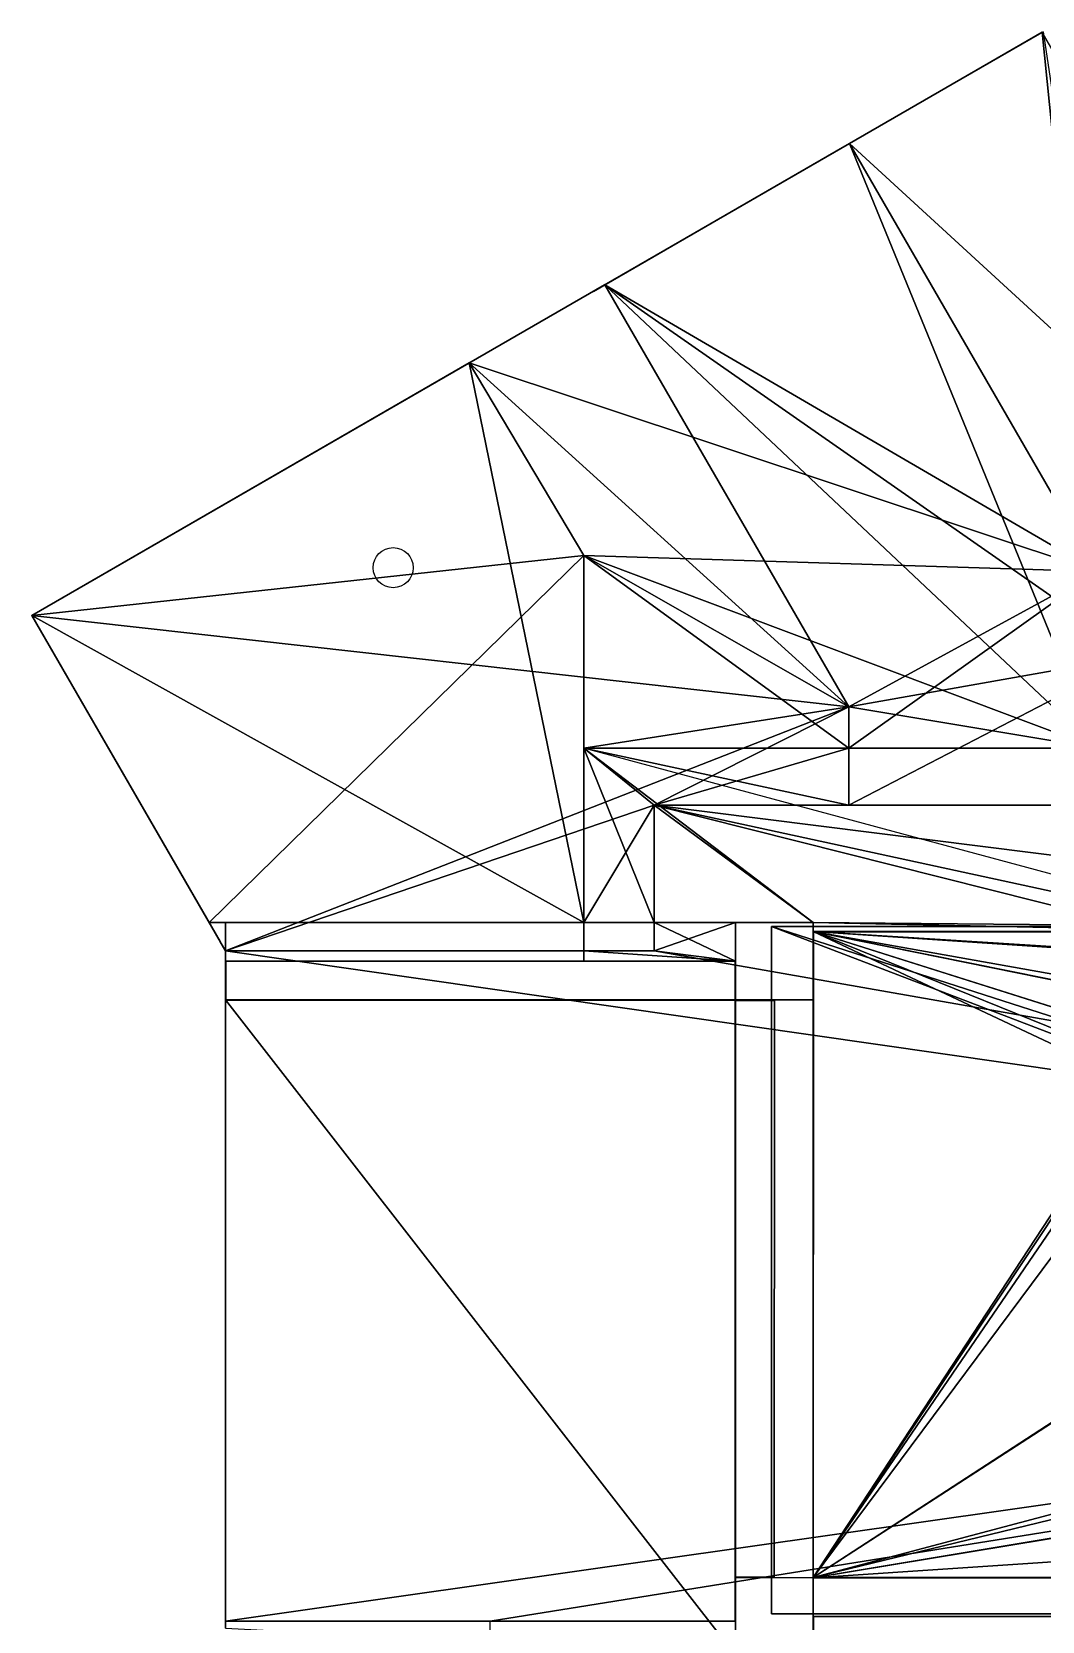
# Model space of a CAD drawing. Header units: metres. Extents: x -36.1 to 30.3, y -15.2 to 19.6.
# Drawn here: x 2.06 to 12.14, y -0.45 to 15.4 of the extents above; entities that cross this region are included whole.
import ezdxf

# ---------------------------------------------------------------- set-up
doc = ezdxf.new("R2010")
doc.units = ezdxf.units.M

msp = doc.modelspace()

# ---------------------------------------------------------------- linework, layer by layer
at = {"layer": '1ST%FLOOR_1ST%EDCTN%STRG', "color": 43}
for points in [[(12.14699, 15.40162, 4.4222), (12.14699, 15.40162, 0.5112), (7.77561, 12.87781, 0.5112)], [(12.14699, 15.40162, 4.4222), (7.77561, 12.87781, 0.5112), (10.14689, 14.24686, 2.96599)], [(12.14699, 15.40162, 4.4222), (10.14689, 14.24686, 2.96599), (10.14689, 14.24686, 4.4222)], [(7.77561, 12.87781, 0.5112), (7.77561, 12.87781, 2.96599), (10.14689, 14.24686, 2.96599)], [(10.14689, 14.24686, 4.4222), (10.14689, 14.24686, 2.96599), (7.77561, 12.87781, 2.96599), (7.77561, 12.87781, 4.4222)], [(7.77561, 12.87781, 4.4222), (7.77561, 12.87781, 0.5112), (10.20848, 8.66881, 0.5112), (10.20848, 8.66881, 4.4222)], [(10.20848, 8.66881, 4.4222), (10.20848, 8.66881, 0.5112), (10.20848, 7.68722, 0.5112), (10.20848, 7.68722, 4.4222)], [(10.20848, 7.68722, 4.4222), (10.20848, 7.68722, 0.5112), (12.60164, 7.68722, 0.5112), (12.60164, 7.68722, 4.4222)]]:
    msp.add_3dface(points, dxfattribs=at)
at = {"layer": '1ST%FLOOR_1ST%EDCTN%STRG', "color": 8}
for points in [[(13.08087, 9.17762, 0.5112), (7.77561, 12.87781, 0.5112), (12.14699, 15.40162, 0.5112)], [(13.08087, 9.17762, 0.5112), (10.20848, 8.66881, 0.5112), (7.77561, 12.87781, 0.5112)], [(13.08087, 9.17762, 0.5112), (12.60164, 7.68722, 0.5112), (10.20848, 7.68722, 0.5112)], [(13.08087, 9.17762, 0.5112), (10.20848, 7.68722, 0.5112), (10.20848, 8.66881, 0.5112)]]:
    msp.add_3dface(points, dxfattribs=at)
at = {"layer": '1ST%FLOOR_1ST%EDCTN%STRG', "color": 15}
for points in [[(12.13823, 15.39657, 4.4222), (10.2148, 14.28607, 4.4222), (12.68128, 10.01851, 4.4222)], [(12.68128, 8.25473, 4.4222), (10.2148, 14.28607, 4.4222), (7.77561, 12.87781, 4.4222)], [(12.68128, 8.25473, 4.4222), (12.68128, 10.01851, 4.4222), (10.2148, 14.28607, 4.4222)], [(10.20848, 8.66881, 4.4222), (12.68128, 8.25473, 4.4222), (7.77561, 12.87781, 4.4222)], [(10.20848, 8.66881, 4.4222), (10.20848, 8.25473, 4.4222), (12.68128, 8.25473, 4.4222)], [(10.20848, 8.25473, 4.4222), (10.20848, 7.68722, 4.4222), (12.60164, 7.68722, 4.4222), (13.56446, 8.25473, 4.4222)]]:
    msp.add_3dface(points, dxfattribs=at)
at = {"layer": '1ST%FLOOR_1ST%EDCTN%STRG', "color": 45}
for points in [[(10.14516, 14.24586, 4.4202), (10.14516, 14.24586, 2.96799), (7.77734, 12.87881, 2.96799), (7.77734, 12.87881, 4.4202)], [(10.27198, 7.68722, 3.2412), (10.27198, 7.68722, 0.8112), (11.28198, 7.68722, 0.8112), (11.28198, 7.68722, 3.2412)]]:
    msp.add_3dface(points, dxfattribs=at)
at = {"layer": '1ST%FLOOR_1ST%LOBBY', "color": 43}
for points in [[(10.20848, 7.68722, 4.4222), (10.20848, 7.68722, 0.5112), (8.26992, 7.68722, 0.5112), (8.26992, 7.68722, 4.4222)], [(8.26992, 7.68722, 4.4222), (8.26992, 7.68722, 0.5112), (8.26992, 6.23491, 0.5112), (8.26992, 6.23491, 4.4222)], [(12.60164, 7.68722, 4.4222), (12.60164, 7.68722, 0.5112), (10.20848, 7.68722, 0.5112), (10.20848, 7.68722, 4.4222)], [(8.26992, 6.23491, 4.4222), (8.26992, 6.23491, 0.5112), (3.99366, 6.23491, 0.5112), (3.99366, 6.23491, 4.4222)], [(3.99366, 6.23491, 4.4222), (3.99366, 6.23491, 0.5112), (3.99366, 6.13121, 0.5112)], [(3.99366, 6.23491, 4.4222), (3.99366, 6.13121, 0.5112), (3.99366, 6.13121, 0.7652)], [(3.99366, 6.23491, 4.4222), (3.99366, 6.13121, 0.7652), (3.99366, -0.39006, 0.7652)], [(3.99366, 6.13121, 0.7652), (3.99366, 6.13121, 0.5112), (3.99366, -0.39006, 0.5112), (3.99366, -0.39006, 0.7652)], [(3.99366, -0.39006, 0.7652), (3.99366, -0.39006, 0.5112), (3.99366, -0.45413, 0.5112)]]:
    msp.add_3dface(points, dxfattribs=at)
at = {"layer": '1ST%FLOOR_1ST%LOBBY', "color": 8}
for points in [[(27.3735, 2.87498, 0.5112), (8.26992, 6.23491, 0.5112), (8.26992, 7.68722, 0.5112)], [(8.26992, 7.68722, 0.5112), (12.60164, 7.68722, 0.5112), (14.79667, 6.86608, 0.5112)], [(27.3735, 2.87498, 0.5112), (8.26992, 7.68722, 0.5112), (14.79667, 6.86608, 0.5112)], [(27.3735, 2.87498, 0.5112), (3.99366, -0.45413, 0.5112), (3.99366, 6.23491, 0.5112)], [(27.3735, 2.87498, 0.5112), (3.99366, 6.23491, 0.5112), (8.26992, 6.23491, 0.5112)], [(27.3735, 2.87498, 0.5112), (6.63285, -0.45413, 0.5112), (3.99366, -0.45413, 0.5112)], [(27.3735, 2.87498, 0.5112), (20.26773, -3.26175, 0.5112), (6.63285, -3.26175, 0.5112)], [(27.3735, 2.87498, 0.5112), (6.63285, -3.26175, 0.5112), (6.63285, -0.45413, 0.5112)]]:
    msp.add_3dface(points, dxfattribs=at)
at = {"layer": '1ST%FLOOR_1ST%LOBBY', "color": 15}
for points in [[(8.26992, 7.68722, 4.4222), (8.26992, 6.51821, 4.4222), (9.85405, 6.51821, 4.4222)], [(8.26992, 7.68722, 4.4222), (9.85405, 6.51821, 4.4222), (14.07784, 6.42639, 4.4222)], [(8.26992, 7.68722, 4.4222), (14.07784, 6.42639, 4.4222), (14.79667, 6.86608, 4.4222)], [(8.26992, 7.68722, 4.4222), (14.79667, 6.86608, 4.4222), (12.60164, 7.68722, 4.4222)], [(9.07977, 6.13121, 4.4222), (9.07977, 6.51821, 4.4222), (8.26992, 6.51821, 4.4222)], [(9.07977, 6.13121, 4.4222), (8.26992, 6.51821, 4.4222), (8.26992, 6.23491, 4.4222)], [(9.85405, 6.51821, 4.4222), (9.85403, 6.42639, 4.4222), (14.07784, 6.42639, 4.4222)], [(9.85403, 6.42639, 4.4222), (9.85263, -0.01894, 4.4222), (23.53432, -0.01894, 4.4222)], [(9.85403, 6.42639, 4.4222), (23.53432, -0.01894, 4.4222), (23.53432, 0.89388, 4.4222)], [(9.85403, 6.42639, 4.4222), (23.53432, 0.89388, 4.4222), (27.3735, 0.89388, 4.4222)], [(9.85403, 6.42639, 4.4222), (27.3735, 0.89388, 4.4222), (27.3735, 2.87498, 4.4222)], [(9.85403, 6.42639, 4.4222), (27.3735, 2.87498, 4.4222), (27.71813, 5.25058, 4.4222)], [(9.85403, 6.42639, 4.4222), (27.71813, 5.25058, 4.4222), (14.07784, 6.42639, 4.4222)], [(3.99377, 6.23491, 4.4222), (3.99377, 6.13121, 4.4222), (7.56717, 6.13121, 4.4222), (7.56717, 6.23491, 4.4222)], [(7.56719, 6.23491, 4.4222), (7.56719, 6.13121, 4.4222), (9.07977, 6.13121, 4.4222)], [(7.56719, 6.23491, 4.4222), (9.07977, 6.13121, 4.4222), (8.26992, 6.23491, 4.4222)], [(3.99377, 6.13121, 4.4222), (3.99377, 5.74421, 4.4222), (9.07977, 5.74421, 4.4222), (9.07977, 6.13121, 4.4222)], [(3.99366, 5.74421, 4.4222), (3.99366, -0.45413, 4.4222), (9.07853, -0.45413, 4.4222), (9.07988, 5.74421, 4.4222)], [(9.07988, 5.7441, 4.4222), (9.07863, -0.01866, 4.4222), (9.46563, -0.01874, 4.4222), (9.46688, 5.74402, 4.4222)], [(9.46688, 5.74402, 4.4222), (9.46563, -0.01874, 4.4222), (9.85263, -0.01883, 4.4222), (9.85388, 5.74393, 4.4222)], [(9.85274, -0.01894, 4.4222), (9.85274, -0.40594, 4.4222), (23.53421, -0.40594, 4.4222), (23.53421, -0.01894, 4.4222)], [(9.85274, -0.40594, 4.4222), (9.85274, -0.79294, 4.4222), (23.53421, -0.79294, 4.4222), (23.53421, -0.40594, 4.4222)]]:
    msp.add_3dface(points, dxfattribs=at)
at = {"layer": '1ST%FLOOR_1ST%LOBBY', "color": 45}
for points in [[(11.28198, 7.68722, 3.2412), (11.28198, 7.68722, 0.8112), (10.27198, 7.68722, 0.8112), (10.27198, 7.68722, 3.2412)], [(8.26992, 7.21241, 3.2412), (8.26992, 7.21241, 0.8112), (8.26992, 6.29841, 0.8112), (8.26992, 6.29841, 3.2412)], [(15.08014, 7.0066, 4.4222), (9.85463, -0.01694, 4.4222), (16.77586, 4.4834, 4.4222)], [(14.07838, 6.42439, 4.4222), (9.85463, -0.01694, 4.4222), (15.08014, 7.0066, 4.4222)], [(9.85603, 6.42439, 4.4222), (9.85463, -0.01694, 4.4222), (14.07838, 6.42439, 4.4222)], [(3.99566, 5.74221, 4.4222), (3.99566, -0.45213, 4.4222), (9.07653, -0.45213, 4.4222), (9.07653, 5.74221, 4.4222)], [(17.90838, 5.19954, 4.4222), (9.85463, -0.01694, 4.4222), (19.04879, 2.42218, 4.4222)], [(16.77586, 4.4834, 4.4222), (9.85463, -0.01694, 4.4222), (17.90838, 5.19954, 4.4222)], [(19.04879, 2.42218, 4.4222), (9.85463, -0.01694, 4.4222), (21.15879, -0.01694, 4.4222)]]:
    msp.add_3dface(points, dxfattribs=at)
at = {"layer": '1ST%FLOOR_1ST%LOBBY', "color": 143}
for points in [[(3.99366, 5.89121, 2.9317), (3.99366, 5.89121, 2.1912), (3.99366, -0.35006, 2.1912), (3.99366, -0.35006, 2.9317)], [(3.99366, 5.89121, 2.1112), (3.99366, 5.89121, 1.5612), (3.99366, 4.39121, 1.5612), (3.99366, 4.39121, 2.1112)], [(3.99366, 5.89121, 3.5512), (3.99366, 5.89121, 3.0117), (3.99366, 4.39121, 3.0117), (3.99366, 4.39121, 3.5512)], [(3.99366, 5.88921, 4.3802), (3.99366, 5.88921, 3.6332), (3.99366, -0.34806, 3.6332), (3.99366, -0.34806, 4.3802)], [(3.99366, 4.31121, 2.1112), (3.99366, 4.31121, 1.5612), (3.99366, 2.81121, 1.5612), (3.99366, 2.81121, 2.1112)], [(3.99366, 4.31121, 3.5512), (3.99366, 4.31121, 3.0117), (3.99366, 2.81121, 3.0117), (3.99366, 2.81121, 3.5512)], [(3.99366, 2.73121, 2.1112), (3.99366, 2.73121, 1.5612), (3.99366, 1.23121, 1.5612), (3.99366, 1.23121, 2.1112)], [(3.99366, 2.73121, 3.5512), (3.99366, 2.73121, 3.0117), (3.99366, 1.23121, 3.0117), (3.99366, 1.23121, 3.5512)], [(3.99366, 1.15121, 3.5512), (3.99366, 1.15121, 3.0117), (3.99366, -0.34879, 3.0117), (3.99366, -0.34879, 3.5512)], [(3.99366, 1.15092, 2.1112), (3.99366, 1.15092, 1.5612), (3.99366, -0.34908, 1.5612), (3.99366, -0.34908, 2.1112)]]:
    msp.add_3dface(points, dxfattribs=at)
at = {"layer": '1ST%FLOOR_1ST%MCHNCL%RM%01', "color": 10}
msp.add_circle((5.666, 10.056, 1.311), 0.2, dxfattribs=at)
at = {"layer": '1ST%FLOOR_1ST%MCHNCL%RM%01', "color": 43}
for points in [[(7.77561, 12.87781, 2.96599), (7.77561, 12.87781, 0.5112), (2.06269, 9.57945, 0.5112), (2.06269, 9.57945, 2.96599)], [(7.77561, 12.87781, 4.4222), (7.77561, 12.87781, 2.96599), (2.06269, 9.57945, 2.96599), (2.06269, 9.57945, 4.4222)], [(10.20848, 8.66881, 4.4222), (10.20848, 8.66881, 0.5112), (7.77561, 12.87781, 0.5112), (7.77561, 12.87781, 4.4222)], [(2.06269, 9.57945, 2.82076), (2.06269, 9.57945, 0.5112), (3.94181, 6.32471, 0.5112), (3.94181, 6.32471, 1.6512)], [(2.06269, 9.57945, 4.4222), (2.06269, 9.57945, 2.82076), (3.94181, 6.32471, 1.6512)], [(3.99366, 6.23491, 4.4222), (2.06269, 9.57945, 4.4222), (3.94181, 6.32471, 1.6512)], [(10.20848, 7.68722, 4.4222), (10.20848, 7.68722, 0.5112), (10.20848, 8.66881, 0.5112), (10.20848, 8.66881, 4.4222)], [(8.26992, 7.68722, 4.4222), (8.26992, 7.68722, 0.5112), (10.20848, 7.68722, 0.5112), (10.20848, 7.68722, 4.4222)], [(8.26992, 6.23491, 4.4222), (8.26992, 6.23491, 0.5112), (8.26992, 7.68722, 0.5112), (8.26992, 7.68722, 4.4222)], [(3.94181, 6.32471, 1.6512), (3.94181, 6.32471, 0.5112), (3.99366, 6.23491, 0.5112)], [(3.94181, 6.32471, 1.6512), (3.99366, 6.23491, 0.5112), (3.99366, 6.23491, 4.4222)], [(3.99366, 6.23491, 4.4222), (3.99366, 6.23491, 0.5112), (8.26992, 6.23491, 0.5112), (8.26992, 6.23491, 4.4222)]]:
    msp.add_3dface(points, dxfattribs=at)
at = {"layer": '1ST%FLOOR_1ST%MCHNCL%RM%01', "color": 8}
for points in [[(10.20848, 8.66881, 0.5112), (2.06269, 9.57945, 0.5112), (7.77561, 12.87781, 0.5112)], [(10.20848, 8.66881, 0.5112), (3.99366, 6.23491, 0.5112), (2.06269, 9.57945, 0.5112)], [(10.20848, 8.66881, 0.5112), (8.26992, 7.68722, 0.5112), (3.99366, 6.23491, 0.5112)], [(10.20848, 8.66881, 0.5112), (10.20848, 7.68722, 0.5112), (8.26992, 7.68722, 0.5112)], [(8.26992, 7.68722, 0.5112), (8.26992, 6.23491, 0.5112), (3.99366, 6.23491, 0.5112)]]:
    msp.add_3dface(points, dxfattribs=at)
at = {"layer": '1ST%FLOOR_1ST%MCHNCL%RM%01', "color": 45}
for points in [[(7.77388, 12.87681, 4.4202), (7.77388, 12.87681, 2.96799), (2.06442, 9.58045, 2.96799), (2.06442, 9.58045, 4.4202)], [(3.94081, 6.32645, 4.4202), (2.06369, 9.57772, 4.4202), (3.94081, 6.32645, 1.65392)], [(2.06369, 9.57772, 4.4202), (2.06369, 9.57772, 2.82224), (3.94081, 6.32645, 1.65392)], [(8.26992, 6.29841, 3.2412), (8.26992, 6.29841, 0.8112), (8.26992, 7.21241, 0.8112), (8.26992, 7.21241, 3.2412)]]:
    msp.add_3dface(points, dxfattribs=at)
at = {"layer": '1ST%FLOOR_1ST%MCHNCL%RM%01', "color": 15}
for points in [[(10.20848, 8.66881, 4.4222), (7.77561, 12.87781, 4.4222), (6.42491, 12.09798, 4.4222)], [(2.06269, 9.57945, 4.4222), (7.56718, 6.51821, 4.4222), (6.42491, 12.09798, 4.4222)], [(7.56718, 6.51821, 4.4222), (7.56718, 10.17682, 4.4222), (6.42491, 12.09798, 4.4222)], [(7.56718, 10.17682, 4.4222), (10.20848, 8.66881, 4.4222), (6.42491, 12.09798, 4.4222)], [(7.56718, 10.17682, 4.4222), (7.56718, 8.25473, 4.4222), (10.20848, 8.25473, 4.4222)], [(7.56718, 10.17682, 4.4222), (10.20848, 8.25473, 4.4222), (10.20848, 8.66881, 4.4222)], [(2.06269, 9.57945, 4.4222), (3.8301, 6.51821, 4.4222), (7.56718, 6.51821, 4.4222)], [(7.56718, 8.25473, 4.4222), (7.56718, 6.51821, 4.4222), (8.26992, 6.51821, 4.4222)], [(7.56718, 8.25473, 4.4222), (8.26992, 6.51821, 4.4222), (8.26992, 7.68722, 4.4222)], [(7.56718, 8.25473, 4.4222), (8.26992, 7.68722, 4.4222), (10.20848, 7.68722, 4.4222)], [(7.56718, 8.25473, 4.4222), (10.20848, 7.68722, 4.4222), (10.20848, 8.25473, 4.4222)], [(3.99377, 6.51821, 4.4222), (3.99377, 6.23491, 4.4222), (7.56717, 6.23491, 4.4222), (7.56717, 6.51821, 4.4222)], [(7.56719, 6.51821, 4.4222), (7.56719, 6.23491, 4.4222), (8.26992, 6.23491, 4.4222), (8.26992, 6.51821, 4.4222)]]:
    msp.add_3dface(points, dxfattribs=at)
at = {"layer": '2ND%FLOOR%NORTH_2ND%CONFERENCE%03', "color": 43}
for points in [[(6.42491, 12.09798, 9.1458), (6.42491, 12.09798, 4.4222), (2.06269, 9.57945, 4.4222), (2.06269, 9.57945, 9.1458)], [(7.56718, 10.17682, 9.1458), (7.56718, 10.17682, 4.4222), (6.42491, 12.09798, 4.4222), (6.42491, 12.09798, 9.1458)], [(7.56718, 8.25473, 9.1458), (7.56718, 8.25473, 4.4222), (7.56718, 10.17682, 4.4222), (7.56718, 10.17682, 9.1458)], [(2.06269, 9.57945, 9.1458), (2.06269, 9.57945, 4.4222), (3.8301, 6.51821, 4.4222), (3.8301, 6.51821, 9.1458)], [(7.56718, 6.51821, 9.1458), (7.56718, 6.51821, 4.4222), (7.56718, 8.25473, 4.4222), (7.56718, 8.25473, 9.1458)], [(3.8301, 6.51821, 6.9619), (3.8301, 6.51821, 4.6001), (3.99577, 6.51821, 4.6001), (3.99577, 6.51821, 6.9619)], [(3.8301, 6.51821, 9.14369), (3.8301, 6.51821, 6.9619), (3.99577, 6.51821, 6.9619), (3.99577, 6.51821, 9.14369)], [(3.99377, 6.51821, 4.77769), (3.99377, 6.51821, 4.42231), (3.99377, 6.13121, 4.42231), (3.99377, 6.13121, 4.77769)], [(3.99377, 6.51821, 9.14569), (3.99377, 6.51821, 4.77791), (3.99377, 6.13121, 4.77791), (3.99377, 6.13121, 9.14569)], [(7.56719, 6.13121, 4.77769), (7.56719, 6.13121, 4.42231), (7.56719, 6.51821, 4.42231), (7.56719, 6.51821, 4.77769)], [(7.56719, 6.13121, 9.14569), (7.56719, 6.13121, 4.77791), (7.56719, 6.51821, 4.77791), (7.56719, 6.51821, 9.14569)], [(3.99377, 6.13121, 4.77769), (3.99377, 6.13121, 4.42231), (7.56717, 6.13121, 4.42231), (7.56717, 6.13121, 4.77769)], [(3.99877, 6.13121, 9.14069), (3.99877, 6.13121, 4.78291), (7.56717, 6.13121, 4.78291), (7.56717, 6.13121, 9.14069)]]:
    msp.add_3dface(points, dxfattribs=at)
at = {"layer": '2ND%FLOOR%NORTH_2ND%CONFERENCE%03', "color": 8}
for points in [[(7.56718, 10.17682, 4.4222), (2.06269, 9.57945, 4.4222), (6.42491, 12.09798, 4.4222)], [(7.56718, 10.17682, 4.4222), (3.8301, 6.51821, 4.4222), (2.06269, 9.57945, 4.4222)], [(7.56718, 10.17682, 4.4222), (7.56718, 6.51821, 4.4222), (3.8301, 6.51821, 4.4222)], [(7.56717, 6.51821, 4.4222), (7.56717, 6.23491, 4.4222), (3.99377, 6.23491, 4.4222), (3.99377, 6.51821, 4.4222)], [(7.56717, 6.51821, 4.77769), (7.56717, 6.13121, 4.77769), (3.99377, 6.13121, 4.77769), (3.99377, 6.51821, 4.77769)], [(7.56717, 6.51821, 4.77791), (7.56717, 6.13121, 4.77791), (3.99377, 6.13121, 4.77791), (3.99377, 6.51821, 4.77791)], [(7.56717, 6.23491, 4.4222), (7.56717, 6.13121, 4.4222), (3.99377, 6.13121, 4.4222), (3.99377, 6.23491, 4.4222)]]:
    msp.add_3dface(points, dxfattribs=at)
at = {"layer": '2ND%FLOOR%NORTH_2ND%CONFERENCE%03', "color": 15}
for points in [[(2.06269, 9.57945, 9.1458), (7.56718, 6.51821, 9.1458), (6.42491, 12.09798, 9.1458)], [(7.56718, 6.51821, 9.1458), (7.56718, 10.17682, 9.1458), (6.42491, 12.09798, 9.1458)], [(2.06269, 9.57945, 9.1458), (3.8301, 6.51821, 9.1458), (7.56718, 6.51821, 9.1458)], [(3.99377, 6.51821, 4.77769), (3.99377, 6.13121, 4.77769), (7.56717, 6.13121, 4.77769), (7.56717, 6.51821, 4.77769)], [(3.99377, 6.51821, 9.14569), (3.99377, 6.13121, 9.14569), (7.56717, 6.13121, 9.14569), (7.56717, 6.51821, 9.14569)], [(3.99377, 6.51821, 4.77791), (3.99377, 6.13121, 4.77791), (7.56717, 6.13121, 4.77791), (7.56717, 6.51821, 4.77791)]]:
    msp.add_3dface(points, dxfattribs=at)
at = {"layer": '2ND%FLOOR%NORTH_2ND%CONFERENCE%03', "color": 143}
for points in [[(4.86734, 11.19872, 6.9292), (4.86734, 11.19872, 6.1022), (3.62026, 10.47872, 6.1022), (3.62026, 10.47872, 6.9292)], [(2.61394, 8.62466, 7.5997), (2.61394, 8.62466, 7.0537), (3.37644, 7.30397, 7.0537), (3.37644, 7.30397, 7.5997)], [(2.61394, 8.62466, 5.9007), (2.61394, 8.62466, 5.3547), (3.37644, 7.30397, 5.3547), (3.37644, 7.30397, 5.9007)], [(2.61394, 8.62466, 6.8887), (2.61394, 8.62466, 6.0657), (3.37644, 7.30397, 6.0657), (3.37644, 7.30397, 6.8887)]]:
    msp.add_3dface(points, dxfattribs=at)
at = {"layer": '2ND%FLOOR%NORTH_2ND%CONFERENCE%03', "color": 45}
msp.add_3dface([(7.56718, 6.52021, 7.1502), (7.56718, 6.52021, 4.7242), (7.56718, 7.85621, 4.7242), (7.56718, 7.85621, 7.1502)], dxfattribs=at)
at = {"layer": '2ND%FLOOR%NORTH_2ND%CORRIDOR', "color": 43}
for points in [[(12.68128, 8.25473, 9.1458), (12.68128, 8.25473, 4.4222), (7.56718, 8.25473, 4.4222), (7.56718, 8.25473, 9.1458)], [(7.56718, 8.25473, 9.1458), (7.56718, 8.25473, 4.4222), (7.56718, 6.51821, 4.4222), (7.56718, 6.51821, 9.1458)], [(7.56719, 6.51821, 4.77769), (7.56719, 6.51821, 4.42231), (7.56719, 6.13121, 4.42231), (7.56719, 6.13121, 4.77769)], [(7.56719, 6.51821, 9.14569), (7.56719, 6.51821, 4.77791), (7.56719, 6.13121, 4.77791), (7.56719, 6.13121, 9.14569)], [(9.07777, 6.51821, 4.6001), (9.07777, 6.51821, 4.42431), (9.85405, 6.51821, 4.42431), (9.85405, 6.51821, 4.6001)], [(9.07777, 6.51821, 6.9619), (9.07777, 6.51821, 4.77991), (9.85405, 6.51821, 4.77991), (9.85405, 6.51821, 6.9619)], [(9.07777, 6.51821, 4.77991), (9.07777, 6.51821, 4.6001), (9.85405, 6.51821, 4.6001), (9.85405, 6.51821, 4.77991)], [(9.07777, 6.51821, 9.1458), (9.07777, 6.51821, 6.9619), (9.85405, 6.51821, 6.9619), (9.85405, 6.51821, 9.1458)], [(9.07977, 6.13121, 4.77769), (9.07977, 6.13121, 4.42231), (9.07977, 6.51821, 4.42231), (9.07977, 6.51821, 4.77769)], [(9.07977, 6.13121, 9.14569), (9.07977, 6.13121, 4.77791), (9.07977, 6.51821, 4.77791), (9.07977, 6.51821, 9.14569)], [(9.85405, 6.51821, 9.1458), (9.85405, 6.51821, 4.4222), (9.85403, 6.42639, 4.4222), (9.85403, 6.42639, 9.1458)], [(9.85403, 6.42639, 9.1458), (9.85403, 6.42639, 4.4222), (14.07784, 6.42639, 4.4222), (14.07784, 6.42639, 9.1458)], [(7.56719, 6.13121, 4.77769), (7.56719, 6.13121, 4.42231), (9.07977, 6.13121, 4.42231), (9.07977, 6.13121, 4.77769)], [(7.56719, 6.13121, 9.14069), (7.56719, 6.13121, 4.78291), (9.07477, 6.13121, 4.78291), (9.07477, 6.13121, 9.14069)]]:
    msp.add_3dface(points, dxfattribs=at)
at = {"layer": '2ND%FLOOR%NORTH_2ND%CORRIDOR', "color": 8}
for points in [[(8.26992, 7.68722, 4.4222), (7.56718, 6.51821, 4.4222), (7.56718, 8.25473, 4.4222)], [(10.20848, 8.25473, 4.4222), (8.26992, 7.68722, 4.4222), (7.56718, 8.25473, 4.4222)], [(10.20848, 8.25473, 4.4222), (10.20848, 7.68722, 4.4222), (8.26992, 7.68722, 4.4222)], [(10.20848, 8.25473, 4.4222), (13.56446, 8.25473, 4.4222), (12.60164, 7.68722, 4.4222), (10.20848, 7.68722, 4.4222)], [(8.26992, 7.68722, 4.4222), (8.26992, 6.51821, 4.4222), (7.56718, 6.51821, 4.4222)], [(9.85405, 6.51821, 4.4222), (8.26992, 6.51821, 4.4222), (8.26992, 7.68722, 4.4222)], [(14.07784, 6.42639, 4.4222), (9.85405, 6.51821, 4.4222), (8.26992, 7.68722, 4.4222)], [(14.07784, 6.42639, 4.4222), (8.26992, 7.68722, 4.4222), (12.60164, 7.68722, 4.4222)], [(8.26992, 6.51821, 4.4222), (8.26992, 6.23491, 4.4222), (7.56719, 6.23491, 4.4222), (7.56719, 6.51821, 4.4222)], [(9.07977, 6.51821, 4.77769), (9.07977, 6.13121, 4.77769), (7.56719, 6.13121, 4.77769), (7.56719, 6.51821, 4.77769)], [(9.07977, 6.51821, 4.77791), (9.07977, 6.13121, 4.77791), (7.56719, 6.13121, 4.77791), (7.56719, 6.51821, 4.77791)], [(9.07977, 6.51821, 4.4222), (9.07977, 6.13121, 4.4222), (8.26992, 6.23491, 4.4222)], [(9.07977, 6.51821, 4.4222), (8.26992, 6.23491, 4.4222), (8.26992, 6.51821, 4.4222)], [(14.07784, 6.42639, 4.4222), (9.85403, 6.42639, 4.4222), (9.85405, 6.51821, 4.4222)], [(9.07977, 6.13121, 4.4222), (7.56719, 6.13121, 4.4222), (7.56719, 6.23491, 4.4222)], [(9.07977, 6.13121, 4.4222), (7.56719, 6.23491, 4.4222), (8.26992, 6.23491, 4.4222)]]:
    msp.add_3dface(points, dxfattribs=at)
at = {"layer": '2ND%FLOOR%NORTH_2ND%CORRIDOR', "color": 15}
for points in [[(7.56718, 8.25473, 9.1458), (7.56718, 6.51821, 9.1458), (9.85405, 6.51821, 9.1458)], [(7.56718, 8.25473, 9.1458), (9.85405, 6.51821, 9.1458), (14.16683, 6.47812, 9.1458)], [(7.56719, 6.51821, 4.77769), (7.56719, 6.13121, 4.77769), (9.07977, 6.13121, 4.77769), (9.07977, 6.51821, 4.77769)], [(7.56719, 6.51821, 9.14569), (7.56719, 6.13121, 9.14569), (9.07977, 6.13121, 9.14569), (9.07977, 6.51821, 9.14569)], [(7.56719, 6.51821, 4.77791), (7.56719, 6.13121, 4.77791), (9.07977, 6.13121, 4.77791), (9.07977, 6.51821, 4.77791)], [(9.85405, 6.51821, 9.1458), (9.85404, 6.47812, 9.1458), (14.16683, 6.47812, 9.1458)], [(9.85404, 6.47812, 9.1458), (9.85403, 6.42639, 9.1458), (14.07784, 6.42639, 9.1458), (14.16683, 6.47812, 9.1458)]]:
    msp.add_3dface(points, dxfattribs=at)
at = {"layer": '2ND%FLOOR%NORTH_2ND%CORRIDOR', "color": 45}
for points in [[(8.87768, 8.25473, 7.1522), (8.87768, 8.25473, 4.7222), (7.63768, 8.25473, 4.7222), (7.63768, 8.25473, 7.1522)], [(7.56718, 7.85621, 7.1502), (7.56718, 7.85621, 4.7242), (7.56718, 6.52021, 4.7242), (7.56718, 6.52021, 7.1502)], [(7.56917, 6.13121, 9.09269), (7.56917, 6.13121, 4.83091), (9.02677, 6.13121, 4.83091), (9.02677, 6.13121, 9.09269)]]:
    msp.add_3dface(points, dxfattribs=at)
at = {"layer": '2ND%FLOOR%NORTH_2ND%CORRIDOR', "color": 143}
msp.add_3dface([(9.91953, 6.42639, 9.0803), (9.91953, 6.42639, 4.7877), (13.99334, 6.42639, 4.7877), (13.99334, 6.42639, 9.0803)], dxfattribs=at)
at = {"layer": '2ND%FLOOR%NORTH_2ND%LOBBY', "color": 45}
for points in [[(15.08014, 7.0066, 4.4222), (16.77586, 4.4834, 4.4222), (9.85463, -0.01694, 4.4222)], [(15.08014, 7.0066, 4.4222), (9.85463, -0.01694, 4.4222), (14.07838, 6.42439, 4.4222)], [(14.07838, 6.42439, 4.4222), (9.85463, -0.01694, 4.4222), (9.85603, 6.42439, 4.4222)], [(14.28939, 6.47612, 9.1458), (9.85481, -0.01674, 9.1458), (20.73028, 2.6254, 9.1458)], [(14.16737, 6.47612, 9.1458), (9.85481, -0.01674, 9.1458), (14.28939, 6.47612, 9.1458)], [(14.07838, 6.42439, 9.1458), (9.85481, -0.01674, 9.1458), (14.16737, 6.47612, 9.1458)], [(9.85603, 6.42439, 9.1458), (9.85481, -0.01674, 9.1458), (14.07838, 6.42439, 9.1458)], [(17.90838, 5.19954, 4.4222), (19.04879, 2.42218, 4.4222), (9.85463, -0.01694, 4.4222)], [(9.85463, -0.01694, 4.4222), (16.77586, 4.4834, 4.4222), (17.90838, 5.19954, 4.4222)], [(20.73028, 2.6254, 9.1458), (9.85481, -0.01674, 9.1458), (21.08028, -0.01683, 9.1458)], [(19.04879, 2.42218, 4.4222), (21.15879, -0.01694, 4.4222), (9.85463, -0.01694, 4.4222)]]:
    msp.add_3dface(points, dxfattribs=at)
at = {"layer": '2ND%FLOOR%NORTH_2ND%LOBBY', "color": 8}
for points in [[(27.3735, 2.87498, 4.4222), (9.85263, -0.01894, 4.4222), (9.85403, 6.42639, 4.4222)], [(27.3735, 2.87498, 4.4222), (9.85403, 6.42639, 4.4222), (14.07784, 6.42639, 4.4222)], [(9.85388, 5.74393, 4.4222), (9.85263, -0.01883, 4.4222), (9.46563, -0.01874, 4.4222), (9.46688, 5.74402, 4.4222)], [(9.85388, 5.74393, 4.77769), (9.85263, -0.01883, 4.77769), (9.46563, -0.01874, 4.77769), (9.46688, 5.74402, 4.77769)], [(9.85388, 5.74393, 4.77791), (9.85263, -0.01883, 4.77791), (9.46563, -0.01874, 4.77791), (9.46688, 5.74402, 4.77791)], [(27.3735, 2.87498, 4.4222), (23.53432, 0.89388, 4.4222), (9.85263, -0.01894, 4.4222)], [(23.53432, 0.89388, 4.4222), (23.53432, -0.01894, 4.4222), (9.85263, -0.01894, 4.4222)], [(23.53421, -0.01894, 4.4222), (23.53421, -0.40594, 4.4222), (9.85274, -0.40594, 4.4222), (9.85274, -0.01894, 4.4222)], [(23.53421, -0.01894, 4.77769), (23.53421, -0.40594, 4.77769), (9.85274, -0.40594, 4.77769), (9.85274, -0.01894, 4.77769)], [(23.53421, -0.01894, 4.77791), (23.53421, -0.40594, 4.77791), (9.85274, -0.40594, 4.77791), (9.85274, -0.01894, 4.77791)]]:
    msp.add_3dface(points, dxfattribs=at)
at = {"layer": '2ND%FLOOR%NORTH_2ND%LOBBY', "color": 15}
for points in [[(9.85403, 6.42639, 9.1458), (9.85263, -0.01894, 9.1458), (23.53432, -0.01894, 9.1458)], [(9.85403, 6.42639, 9.1458), (23.53432, -0.01894, 9.1458), (23.53432, 0.89388, 9.1458)], [(9.85403, 6.42639, 9.1458), (23.53432, 0.89388, 9.1458), (27.3541, 0.89388, 9.1458)], [(9.85403, 6.42639, 9.1458), (27.3541, 0.89388, 9.1458), (27.3541, 2.89438, 9.1458)], [(9.85403, 6.42639, 9.1458), (27.3541, 2.89438, 9.1458), (29.67544, 2.89438, 9.1458)], [(9.85403, 6.42639, 9.1458), (29.67544, 2.89438, 9.1458), (27.70693, 5.23118, 9.1458)], [(9.85403, 6.42639, 9.1458), (27.70693, 5.23118, 9.1458), (24.67786, 5.49235, 9.1458)], [(9.85403, 6.42639, 9.1458), (24.67786, 5.49235, 9.1458), (14.07784, 6.42639, 9.1458)], [(9.46688, 5.74402, 4.77769), (9.46563, -0.01874, 4.77769), (9.85263, -0.01883, 4.77769), (9.85388, 5.74393, 4.77769)], [(9.46688, 5.74402, 9.14569), (9.46563, -0.01874, 9.14569), (9.85263, -0.01883, 9.14569), (9.85388, 5.74393, 9.14569)], [(9.46688, 5.74402, 4.77791), (9.46563, -0.01874, 4.77791), (9.85263, -0.01883, 4.77791), (9.85388, 5.74393, 4.77791)], [(9.85274, -0.01894, 4.77769), (9.85274, -0.40594, 4.77769), (23.53421, -0.40594, 4.77769), (23.53421, -0.01894, 4.77769)], [(9.85274, -0.01894, 9.14569), (9.85274, -0.38054, 9.14569), (23.53421, -0.38054, 9.14569), (23.53421, -0.01894, 9.14569)], [(9.85274, -0.01894, 4.77791), (9.85274, -0.40594, 4.77791), (23.53421, -0.40594, 4.77791), (23.53421, -0.01894, 4.77791)], [(9.85274, -0.38054, 9.14569), (9.85274, -0.40594, 9.14569), (23.53421, -0.40594, 9.14569), (23.53421, -0.38054, 9.14569)]]:
    msp.add_3dface(points, dxfattribs=at)
at = {"layer": '2ND%FLOOR%NORTH_2ND%LOBBY', "color": 43}
for points in [[(9.85403, 6.42639, 4.6001), (9.85403, 6.42639, 4.4222), (9.85388, 5.74193, 4.4222), (9.85388, 5.74193, 4.6001)], [(9.85403, 6.42639, 6.9619), (9.85403, 6.42639, 4.6001), (9.85388, 5.74193, 4.6001), (9.85388, 5.74193, 6.9619)], [(9.85403, 6.42639, 9.14369), (9.85403, 6.42639, 6.9619), (9.85388, 5.74193, 6.9619), (9.85388, 5.74193, 9.14369)], [(14.07784, 6.42639, 9.1458), (14.07784, 6.42639, 4.4222), (9.85403, 6.42639, 4.4222), (9.85403, 6.42639, 9.1458)], [(9.46688, 5.74402, 4.77769), (9.46688, 5.74402, 4.42231), (9.46563, -0.01874, 4.42231), (9.46563, -0.01874, 4.77769)], [(9.46688, 5.73902, 9.14069), (9.46688, 5.73902, 4.78291), (9.46563, -0.01374, 4.78291), (9.46563, -0.01374, 9.14069)], [(9.85388, 5.74393, 4.77769), (9.85388, 5.74393, 4.42231), (9.46688, 5.74402, 4.42231), (9.46688, 5.74402, 4.77769)], [(9.85388, 5.74393, 9.14569), (9.85388, 5.74393, 4.77791), (9.46688, 5.74402, 4.77791), (9.46688, 5.74402, 9.14569)], [(9.46563, -0.01874, 4.77769), (9.46563, -0.01874, 4.42231), (9.85263, -0.01883, 4.42231), (9.85263, -0.01883, 4.77769)], [(9.46563, -0.01874, 9.14569), (9.46563, -0.01874, 4.77791), (9.85263, -0.01883, 4.77791), (9.85263, -0.01883, 9.14569)], [(9.85274, -0.01894, 4.77769), (9.85274, -0.01894, 4.42231), (9.85274, -0.40594, 4.42231), (9.85274, -0.40594, 4.77769)], [(9.85274, -0.01894, 9.14569), (9.85274, -0.01894, 4.77791), (9.85274, -0.40594, 4.77791), (9.85274, -0.40594, 9.14569)], [(9.85274, -0.40594, 4.77769), (9.85274, -0.40594, 4.42231), (23.53421, -0.40594, 4.42231), (23.53421, -0.40594, 4.77769)], [(9.85774, -0.40594, 9.14069), (9.85774, -0.40594, 4.78291), (23.52921, -0.40594, 4.78291), (23.52921, -0.40594, 9.14069)]]:
    msp.add_3dface(points, dxfattribs=at)
at = {"layer": '2ND%FLOOR%NORTH_2ND%LOBBY', "color": 143}
for points in [[(13.99334, 6.42639, 9.0803), (13.99334, 6.42639, 4.7877), (9.91953, 6.42639, 4.7877), (9.91953, 6.42639, 9.0803)], [(9.46688, 5.70202, 4.73569), (9.46688, 5.70202, 4.46431), (9.46564, 0.02326, 4.46431), (9.46564, 0.02326, 4.73569)], [(9.46686, 5.65302, 9.05469), (9.46686, 5.65302, 4.86891), (9.46565, 0.07226, 4.86891), (9.46565, 0.07226, 9.05469)]]:
    msp.add_3dface(points, dxfattribs=at)
at = {"layer": '2ND%FLOOR%NORTH_2ND%SECURE%FILES', "color": 43}
for points in [[(12.13823, 15.39657, 6.12199), (12.13823, 15.39657, 4.4222), (10.2148, 14.28607, 4.4222), (10.2148, 14.28607, 6.12199)], [(12.13823, 15.39657, 9.1458), (12.13823, 15.39657, 6.12199), (10.2148, 14.28607, 6.12199), (10.2148, 14.28607, 9.1458)], [(10.2148, 14.28607, 9.1458), (10.2148, 14.28607, 4.4222), (12.68128, 10.01851, 4.4222), (12.68128, 10.01851, 9.1458)]]:
    msp.add_3dface(points, dxfattribs=at)
at = {"layer": '2ND%FLOOR%NORTH_2ND%SECURE%FILES', "color": 8}
msp.add_3dface([(12.68128, 10.01851, 4.4222), (10.2148, 14.28607, 4.4222), (12.13823, 15.39657, 4.4222)], dxfattribs=at)
at = {"layer": '2ND%FLOOR%NORTH_2ND%SECURE%FILES', "color": 15}
for points in [[(15.66638, 9.28292, 9.1458), (12.13823, 15.39657, 9.1458), (10.2148, 14.28607, 9.1458)], [(12.68128, 10.01851, 9.1458), (15.66638, 9.28292, 9.1458), (10.2148, 14.28607, 9.1458)]]:
    msp.add_3dface(points, dxfattribs=at)
at = {"layer": '2ND%FLOOR%NORTH_2ND%SECURE%FILES', "color": 45}
msp.add_3dface([(12.1365, 15.39557, 9.1438), (12.1365, 15.39557, 6.12399), (10.21653, 14.28707, 6.12399), (10.21653, 14.28707, 9.1438)], dxfattribs=at)
at = {"layer": '2ND%FLOOR%NORTH_2ND%WORK%ROOM', "color": 43}
for points in [[(6.42491, 12.09798, 4.4222), (6.42491, 12.09798, 9.1458), (10.2148, 14.28607, 9.1458)], [(10.14689, 14.24686, 6.12199), (6.42491, 12.09798, 4.4222), (10.2148, 14.28607, 9.1458)], [(10.2148, 14.28607, 6.12199), (10.2148, 14.28607, 4.4222), (10.14689, 14.24686, 4.4222), (10.14689, 14.24686, 6.12199)], [(10.2148, 14.28607, 9.1458), (10.2148, 14.28607, 6.12199), (10.14689, 14.24686, 6.12199)], [(12.68128, 10.01851, 9.1458), (12.68128, 10.01851, 4.4222), (10.2148, 14.28607, 4.4222), (10.2148, 14.28607, 9.1458)], [(10.14689, 14.24686, 6.12199), (10.14689, 14.24686, 4.4222), (6.42491, 12.09798, 4.4222)], [(6.42491, 12.09798, 9.1458), (6.42491, 12.09798, 4.4222), (7.56718, 10.17682, 4.4222), (7.56718, 10.17682, 9.1458)], [(7.56718, 10.17682, 9.1458), (7.56718, 10.17682, 4.4222), (7.56718, 8.25473, 4.4222), (7.56718, 8.25473, 9.1458)], [(7.56718, 8.25473, 9.1458), (7.56718, 8.25473, 4.4222), (12.68128, 8.25473, 4.4222), (12.68128, 8.25473, 9.1458)]]:
    msp.add_3dface(points, dxfattribs=at)
at = {"layer": '2ND%FLOOR%NORTH_2ND%WORK%ROOM', "color": 15}
for points in [[(12.68128, 10.01851, 9.1458), (10.2148, 14.28607, 9.1458), (6.42491, 12.09798, 9.1458)], [(7.56718, 10.17682, 9.1458), (12.68128, 10.01851, 9.1458), (6.42491, 12.09798, 9.1458)], [(7.56718, 10.17682, 9.1458), (7.56718, 8.25473, 9.1458), (12.68128, 8.25473, 9.1458)], [(7.56718, 10.17682, 9.1458), (12.68128, 8.25473, 9.1458), (12.68128, 10.01851, 9.1458)]]:
    msp.add_3dface(points, dxfattribs=at)
at = {"layer": '2ND%FLOOR%NORTH_2ND%WORK%ROOM', "color": 8}
for points in [[(12.68128, 10.01851, 4.4222), (7.77561, 12.87781, 4.4222), (10.2148, 14.28607, 4.4222)], [(10.20848, 8.66881, 4.4222), (6.42491, 12.09798, 4.4222), (7.77561, 12.87781, 4.4222)], [(12.68128, 10.01851, 4.4222), (10.20848, 8.66881, 4.4222), (7.77561, 12.87781, 4.4222)], [(10.20848, 8.66881, 4.4222), (7.56718, 10.17682, 4.4222), (6.42491, 12.09798, 4.4222)], [(10.20848, 8.66881, 4.4222), (7.56718, 8.25473, 4.4222), (7.56718, 10.17682, 4.4222)], [(12.68128, 10.01851, 4.4222), (12.68128, 8.25473, 4.4222), (10.20848, 8.25473, 4.4222)], [(12.68128, 10.01851, 4.4222), (10.20848, 8.25473, 4.4222), (10.20848, 8.66881, 4.4222)], [(10.20848, 8.66881, 4.4222), (10.20848, 8.25473, 4.4222), (7.56718, 8.25473, 4.4222)]]:
    msp.add_3dface(points, dxfattribs=at)
at = {"layer": '2ND%FLOOR%NORTH_2ND%WORK%ROOM', "color": 143}
msp.add_3dface([(8.90944, 13.53242, 6.9292), (8.90944, 13.53242, 6.1022), (7.66236, 12.81242, 6.1022), (7.66236, 12.81242, 6.9292)], dxfattribs=at)
at = {"layer": '2ND%FLOOR%NORTH_2ND%WORK%ROOM', "color": 45}
msp.add_3dface([(7.63768, 8.25473, 7.1522), (7.63768, 8.25473, 4.7222), (8.87768, 8.25473, 4.7222), (8.87768, 8.25473, 7.1522)], dxfattribs=at)
at = {"layer": '2ND%FLOOR%SOUTH_2ND%OPEN%OFFICE%NE', "color": 43}
for points in [[(7.56717, 6.13121, 9.14069), (7.56717, 6.13121, 4.78291), (3.99877, 6.13121, 4.78291), (3.99877, 6.13121, 9.14069)], [(3.99877, 6.13121, 9.14069), (3.99877, 6.13121, 4.78291), (3.99877, 5.74421, 4.78291), (3.99877, 5.74421, 9.14069)], [(9.07477, 6.13121, 9.14069), (9.07477, 6.13121, 4.78291), (7.56719, 6.13121, 4.78291), (7.56719, 6.13121, 9.14069)], [(9.07477, 5.74421, 9.14069), (9.07477, 5.74421, 4.78291), (9.07477, 6.13121, 4.78291), (9.07477, 6.13121, 9.14069)], [(3.99366, 5.74421, 9.1458), (3.99366, 5.74421, 4.7778), (3.99366, -0.33653, 4.7778), (3.99366, -0.33653, 9.1458)], [(9.46688, 5.73902, 9.14069), (9.46688, 5.73902, 4.78291), (9.07988, 5.7391, 4.78291), (9.07988, 5.7391, 9.14069)], [(9.46563, -0.01374, 9.14069), (9.46563, -0.01374, 4.78291), (9.46688, 5.73902, 4.78291), (9.46688, 5.73902, 9.14069)], [(9.07846, -0.79294, 6.9619), (9.07846, -0.79294, 4.7778), (9.07863, -0.01166, 4.7778), (9.07863, -0.01166, 6.9619)], [(9.07846, -0.79294, 9.13869), (9.07846, -0.79294, 6.9619), (9.07863, -0.01166, 6.9619), (9.07863, -0.01166, 9.13869)], [(9.07863, -0.01366, 9.14069), (9.07863, -0.01366, 4.78291), (9.46563, -0.01374, 4.78291), (9.46563, -0.01374, 9.14069)], [(3.99366, -0.33653, 9.1458), (3.99366, -0.33653, 4.7778), (3.99366, -0.52306, 4.7778), (3.99366, -0.52306, 9.1458)], [(23.52921, -0.40594, 9.14069), (23.52921, -0.40594, 4.78291), (9.85774, -0.40594, 4.78291), (9.85774, -0.40594, 9.14069)], [(9.85774, -0.40594, 9.14069), (9.85774, -0.40594, 4.78291), (9.85774, -0.79294, 4.78291), (9.85774, -0.79294, 9.14069)]]:
    msp.add_3dface(points, dxfattribs=at)
at = {"layer": '2ND%FLOOR%SOUTH_2ND%OPEN%OFFICE%NE', "color": 8}
for points in [[(9.07477, 6.13121, 4.77769), (9.07477, 5.74421, 4.77769), (3.99877, 5.74421, 4.77769), (3.99877, 6.13121, 4.77769)], [(9.07988, 5.74421, 4.7778), (9.07853, -0.45413, 4.7778), (3.99366, -0.45413, 4.7778), (3.99366, 5.74421, 4.7778)], [(9.46688, 5.73902, 4.77769), (9.46563, -0.01374, 4.77769), (9.07863, -0.01366, 4.77769), (9.07988, 5.7391, 4.77769)], [(23.52921, -0.40594, 4.77769), (23.52921, -0.79294, 4.77769), (9.85774, -0.79294, 4.77769), (9.85774, -0.40594, 4.77769)]]:
    msp.add_3dface(points, dxfattribs=at)
at = {"layer": '2ND%FLOOR%SOUTH_2ND%OPEN%OFFICE%NE', "color": 15}
for points in [[(3.99877, 6.13121, 9.14069), (3.99877, 5.74421, 9.14069), (9.07477, 5.74421, 9.14069), (9.07477, 6.13121, 9.14069)], [(9.07846, -0.79294, 9.1458), (9.07988, 5.74421, 9.1458), (3.99366, 5.74421, 9.1458)], [(9.07846, -0.79294, 9.1458), (3.99366, 5.74421, 9.1458), (3.99366, -0.52306, 9.1458)], [(9.07988, 5.7391, 9.14069), (9.07863, -0.01366, 9.14069), (9.43982, -0.01374, 9.14069), (9.43982, 5.73902, 9.14069)], [(9.43982, 5.73902, 9.14069), (9.43982, -0.01374, 9.14069), (9.46563, -0.01374, 9.14069), (9.46688, 5.73902, 9.14069)], [(9.85774, -0.40594, 9.14069), (9.85774, -0.79294, 9.14069), (23.52921, -0.79294, 9.14069), (23.52921, -0.40594, 9.14069)]]:
    msp.add_3dface(points, dxfattribs=at)
at = {"layer": '2ND%FLOOR%SOUTH_2ND%OPEN%OFFICE%NE', "color": 45}
msp.add_3dface([(9.02677, 6.13121, 9.09269), (9.02677, 6.13121, 4.83091), (7.56917, 6.13121, 4.83091), (7.56917, 6.13121, 9.09269)], dxfattribs=at)
at = {"layer": '2ND%FLOOR%SOUTH_2ND%OPEN%OFFICE%NE', "color": 143}
for points in [[(3.99366, 5.67871, 7.6083), (3.99366, 5.67871, 4.8433), (3.99366, 4.55971, 4.8433), (3.99366, 4.55971, 7.6083)], [(9.46565, 0.07226, 9.05469), (9.46565, 0.07226, 4.86891), (9.46686, 5.65302, 4.86891), (9.46686, 5.65302, 9.05469)], [(3.99366, 4.43071, 6.0583), (3.99366, 4.43071, 5.4873), (3.99366, 2.86771, 5.4873), (3.99366, 2.86771, 6.0583)], [(3.99366, 4.43071, 7.6103), (3.99366, 4.43071, 7.0393), (3.99366, 2.86771, 7.0393), (3.99366, 2.86771, 7.6103)], [(3.99366, 4.43071, 6.9123), (3.99366, 4.43071, 6.1853), (3.99366, 1.17771, 6.1853), (3.99366, 1.17771, 6.9123)], [(3.99366, 4.42871, 5.3583), (3.99366, 4.42871, 4.8433), (3.99366, 1.17971, 4.8433), (3.99366, 1.17971, 5.3583)], [(3.99366, 2.74071, 6.0583), (3.99366, 2.74071, 5.4873), (3.99366, 1.17771, 5.4873), (3.99366, 1.17771, 6.0583)], [(3.99366, 2.74071, 7.6103), (3.99366, 2.74071, 7.0393), (3.99366, 1.17771, 7.0393), (3.99366, 1.17771, 7.6103)], [(3.99366, 1.04871, 7.6083), (3.99366, 1.04871, 4.8433), (3.99366, -0.07056, 4.8433), (3.99366, -0.07056, 7.6083)]]:
    msp.add_3dface(points, dxfattribs=at)
at = {"layer": '2ND%PLENVM_2ND%PLENVM%FALSE', "color": 43}
for points in [[(23.53421, -0.40594, 4.77769), (23.53421, -0.40594, 4.42231), (9.85274, -0.40594, 4.42231), (9.85274, -0.40594, 4.77769)], [(9.85274, -0.40594, 4.77769), (9.85274, -0.40594, 4.42231), (9.85274, -0.79294, 4.42231), (9.85274, -0.79294, 4.77769)]]:
    msp.add_3dface(points, dxfattribs=at)
at = {"layer": '2ND%PLENVM_2ND%PLENVM%FALSE', "color": 8}
msp.add_3dface([(23.53421, -0.40594, 4.4222), (23.53421, -0.79294, 4.4222), (9.85274, -0.79294, 4.4222), (9.85274, -0.40594, 4.4222)], dxfattribs=at)
at = {"layer": '2ND%PLENVM_2ND%PLENVM%FALSE', "color": 15}
msp.add_3dface([(9.85774, -0.40594, 4.77769), (9.85774, -0.79294, 4.77769), (23.52921, -0.79294, 4.77769), (23.52921, -0.40594, 4.77769)], dxfattribs=at)
at = {"layer": '2ND%PLENVM_2ND%PLENVM%NORTH', "color": 43}
for points in [[(7.56717, 6.13121, 4.77769), (7.56717, 6.13121, 4.42231), (3.99377, 6.13121, 4.42231), (3.99377, 6.13121, 4.77769)], [(3.99377, 6.13121, 4.77769), (3.99377, 6.13121, 4.42231), (3.99377, 5.74421, 4.42231), (3.99377, 5.74421, 4.77769)], [(9.07977, 6.13121, 4.77769), (9.07977, 6.13121, 4.42231), (7.56719, 6.13121, 4.42231), (7.56719, 6.13121, 4.77769)], [(9.07977, 5.74421, 4.77769), (9.07977, 5.74421, 4.42231), (9.07977, 6.13121, 4.42231), (9.07977, 6.13121, 4.77769)], [(3.99366, 5.74421, 4.7778), (3.99366, 5.74421, 4.4222), (3.99366, -0.45413, 4.4222), (3.99366, -0.45413, 4.7778)], [(9.46688, 5.74402, 4.77769), (9.46688, 5.74402, 4.42231), (9.07988, 5.7441, 4.42231), (9.07988, 5.7441, 4.77769)], [(9.46563, -0.01874, 4.77769), (9.46563, -0.01874, 4.42231), (9.46688, 5.74402, 4.42231), (9.46688, 5.74402, 4.77769)], [(9.07853, -0.45413, 4.6001), (9.07853, -0.45413, 4.4222), (9.07863, -0.01666, 4.4222), (9.07863, -0.01666, 4.6001)], [(9.07853, -0.45413, 4.77569), (9.07853, -0.45413, 4.6001), (9.07863, -0.01666, 4.6001), (9.07863, -0.01666, 4.77569)], [(9.07863, -0.01866, 4.77769), (9.07863, -0.01866, 4.42231), (9.46563, -0.01874, 4.42231), (9.46563, -0.01874, 4.77769)]]:
    msp.add_3dface(points, dxfattribs=at)
at = {"layer": '2ND%PLENVM_2ND%PLENVM%NORTH', "color": 8}
for points in [[(9.07977, 6.13121, 4.4222), (9.07977, 5.74421, 4.4222), (3.99377, 5.74421, 4.4222), (3.99377, 6.13121, 4.4222)], [(9.07988, 5.74421, 4.4222), (9.07853, -0.45413, 4.4222), (3.99366, -0.45413, 4.4222), (3.99366, 5.74421, 4.4222)], [(9.46688, 5.74402, 4.4222), (9.46563, -0.01874, 4.4222), (9.07863, -0.01866, 4.4222), (9.07988, 5.7441, 4.4222)]]:
    msp.add_3dface(points, dxfattribs=at)
at = {"layer": '2ND%PLENVM_2ND%PLENVM%NORTH', "color": 15}
for points in [[(3.99877, 6.13121, 4.77769), (3.99877, 5.74421, 4.77769), (9.07477, 5.74421, 4.77769), (9.07477, 6.13121, 4.77769)], [(3.99366, 5.74421, 4.7778), (3.99366, -0.45413, 4.7778), (9.07853, -0.45413, 4.7778), (9.07988, 5.74421, 4.7778)], [(9.07988, 5.7391, 4.77769), (9.07863, -0.01366, 4.77769), (9.46563, -0.01374, 4.77769), (9.46688, 5.73902, 4.77769)]]:
    msp.add_3dface(points, dxfattribs=at)
at = {"layer": '2ND%PLENVM_2ND%PLENVM%NORTH', "color": 45}
msp.add_3dface([(9.07653, 5.74221, 4.4222), (9.07653, -0.45213, 4.4222), (3.99566, -0.45213, 4.4222), (3.99566, 5.74221, 4.4222)], dxfattribs=at)
at = {"layer": '2ND%PLENVM_2ND%PLENVM%NORTH', "color": 143}
msp.add_3dface([(9.46564, 0.02326, 4.73569), (9.46564, 0.02326, 4.46431), (9.46688, 5.70202, 4.46431), (9.46688, 5.70202, 4.73569)], dxfattribs=at)
at = {"layer": '3RD%FLOOR%LOWER_3RD%LOWER%LOBBY', "color": 43}
for points in [[(14.28885, 6.47812, 12.8058), (14.28885, 6.47812, 9.1458), (9.43982, 6.47812, 9.1458), (9.43982, 6.47812, 12.8058)], [(9.43982, 6.47812, 12.8058), (9.43982, 6.47812, 9.1458), (9.43982, -0.38054, 9.1458), (9.43982, -0.38054, 12.8058)], [(9.43982, -0.38054, 12.8058), (9.43982, -0.38054, 9.1458), (27.3541, -0.38054, 9.1458), (27.3541, -0.38054, 12.8058)]]:
    msp.add_3dface(points, dxfattribs=at)
at = {"layer": '3RD%FLOOR%LOWER_3RD%LOWER%LOBBY', "color": 15}
for points in [[(9.43982, 6.47812, 12.8058), (9.43982, -0.38054, 12.8058), (27.3541, -0.38054, 12.8058)], [(9.43982, 6.47812, 12.8058), (27.3541, -0.38054, 12.8058), (19.57651, 3.21878, 12.8058)], [(9.43982, 6.47812, 12.8058), (19.57651, 3.21878, 12.8058), (14.28885, 6.47812, 12.8058)]]:
    msp.add_3dface(points, dxfattribs=at)
at = {"layer": '3RD%FLOOR%LOWER_3RD%LOWER%LOBBY', "color": 45}
for points in [[(9.43982, 6.47612, 12.8038), (9.43982, 6.47612, 12.3878), (9.43982, -0.37854, 12.3878), (9.43982, -0.37854, 12.8038)], [(14.17796, 6.47812, 12.8038), (14.17796, 6.47812, 12.3878), (9.44182, 6.47812, 12.3878), (9.44182, 6.47812, 12.8038)], [(14.28939, 6.47612, 9.1458), (20.73028, 2.6254, 9.1458), (9.85481, -0.01674, 9.1458)], [(14.28939, 6.47612, 9.1458), (9.85481, -0.01674, 9.1458), (14.16737, 6.47612, 9.1458)], [(14.16737, 6.47612, 9.1458), (9.85481, -0.01674, 9.1458), (14.07838, 6.42439, 9.1458)], [(14.07838, 6.42439, 9.1458), (9.85481, -0.01674, 9.1458), (9.85603, 6.42439, 9.1458)], [(20.73028, 2.6254, 9.1458), (21.08028, -0.01683, 9.1458), (9.85481, -0.01674, 9.1458)], [(9.44182, -0.38054, 12.8038), (9.44182, -0.38054, 12.3878), (27.3521, -0.38054, 12.3878), (27.3521, -0.38054, 12.8038)]]:
    msp.add_3dface(points, dxfattribs=at)
at = {"layer": '3RD%FLOOR%LOWER_3RD%LOWER%LOBBY', "color": 143}
for points in [[(9.43982, 6.43612, 12.3438), (9.43982, 6.43612, 11.7548), (9.43982, 4.80957, 11.7548), (9.43982, 4.80957, 12.3438)], [(9.43982, 6.43612, 11.6708), (9.43982, 6.43612, 10.2478), (9.43982, 4.80957, 10.2478), (9.43982, 4.80957, 11.6708)], [(10.97782, 6.47812, 12.3438), (10.97782, 6.47812, 11.7548), (9.48182, 6.47812, 11.7548), (9.48182, 6.47812, 12.3438)], [(10.97782, 6.47812, 11.6708), (10.97782, 6.47812, 10.2478), (9.48182, 6.47812, 10.2478), (9.48182, 6.47812, 11.6708)], [(12.55982, 6.47812, 12.3458), (12.55982, 6.47812, 11.7528), (11.05982, 6.47812, 11.7528), (11.05982, 6.47812, 12.3458)], [(12.55982, 6.47812, 11.6728), (12.55982, 6.47812, 10.2458), (11.05982, 6.47812, 10.2458), (11.05982, 6.47812, 11.6728)], [(9.43982, 4.72757, 12.3458), (9.43982, 4.72757, 11.7528), (9.43982, 3.09701, 11.7528), (9.43982, 3.09701, 12.3458)], [(9.43982, 4.72757, 11.6728), (9.43982, 4.72757, 10.2458), (9.43982, 3.09701, 10.2458), (9.43982, 3.09701, 11.6728)], [(9.48182, -0.38054, 12.3438), (9.48182, -0.38054, 11.7547), (10.98782, -0.38054, 11.7547), (10.98782, -0.38054, 12.3438)], [(9.48182, -0.38054, 11.6707), (9.48182, -0.38054, 10.2478), (10.98782, -0.38054, 10.2478), (10.98782, -0.38054, 11.6707)], [(11.06982, -0.38054, 12.3458), (11.06982, -0.38054, 11.7527), (12.57982, -0.38054, 11.7527), (12.57982, -0.38054, 12.3458)], [(11.06982, -0.38054, 11.6727), (11.06982, -0.38054, 10.2458), (12.57982, -0.38054, 10.2458), (12.57982, -0.38054, 11.6727)]]:
    msp.add_3dface(points, dxfattribs=at)
at = {"layer": '3RD%FLOOR%LOWER_3RD%LOWER%LOBBY', "color": 8}
for points in [[(27.3541, 2.89438, 9.1458), (9.85263, -0.01894, 9.1458), (9.85403, 6.42639, 9.1458)], [(9.85404, 6.47812, 9.1458), (14.16683, 6.47812, 9.1458), (14.07784, 6.42639, 9.1458), (9.85403, 6.42639, 9.1458)], [(27.3541, 2.89438, 9.1458), (9.85403, 6.42639, 9.1458), (14.07784, 6.42639, 9.1458)], [(9.46688, 5.73902, 9.14069), (9.46563, -0.01374, 9.14069), (9.43982, -0.01374, 9.14069), (9.43982, 5.73902, 9.14069)], [(9.85388, 5.74393, 9.14569), (9.85263, -0.01883, 9.14569), (9.46563, -0.01874, 9.14569), (9.46688, 5.74402, 9.14569)], [(27.3541, 2.89438, 9.1458), (23.53432, 0.89388, 9.1458), (9.85263, -0.01894, 9.1458)], [(23.53432, 0.89388, 9.1458), (23.53432, -0.01894, 9.1458), (9.85263, -0.01894, 9.1458)], [(23.53421, -0.01894, 9.14569), (23.53421, -0.38054, 9.14569), (9.85274, -0.38054, 9.14569), (9.85274, -0.01894, 9.14569)]]:
    msp.add_3dface(points, dxfattribs=at)

doc.saveas('drawing.dxf')
